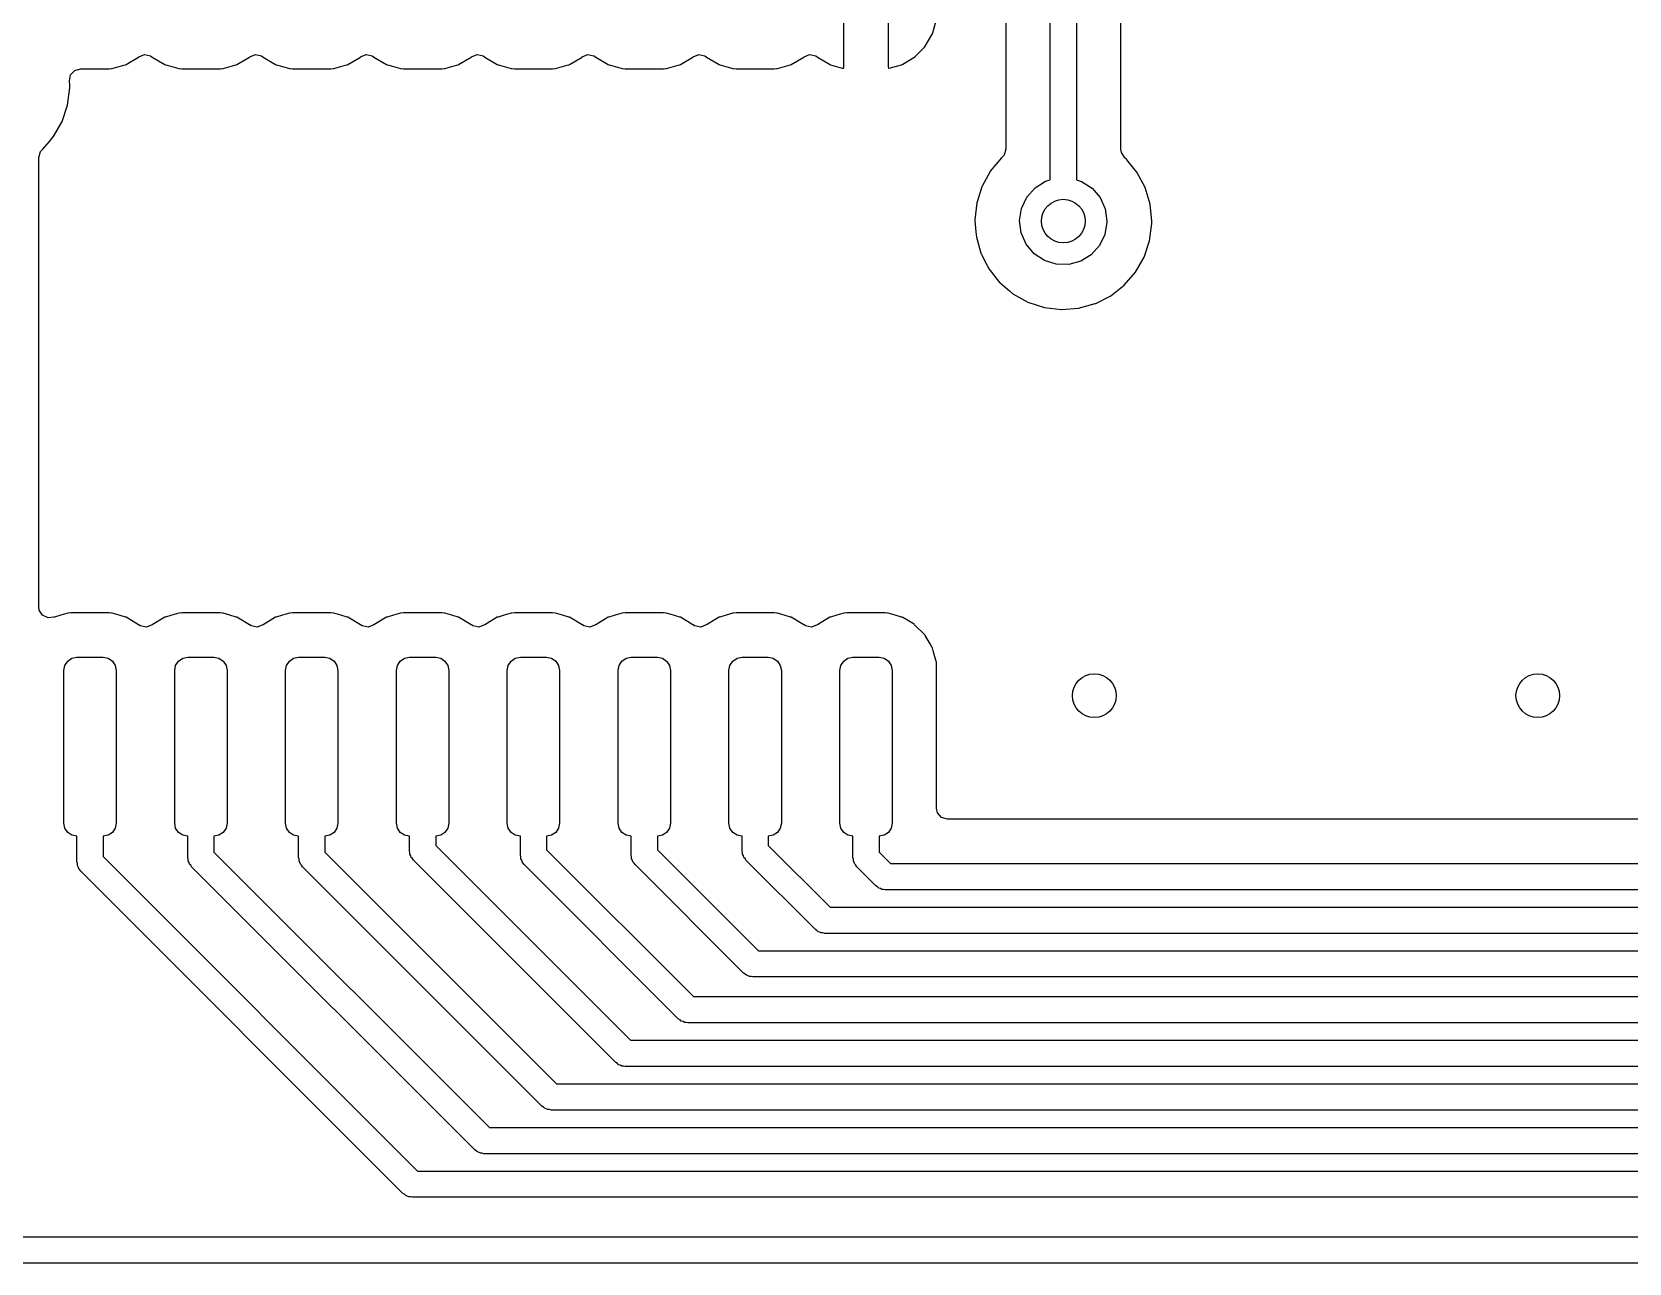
# Model space of a CAD drawing. Extents: x 14 to 417, y -165 to -100.
# Drawn here: x 166.9 to 185.2, y -162.71 to -148.61 of the extents above; entities that cross this region are included whole.
import ezdxf

# ---------------------------------------------------------------- set-up
doc = ezdxf.new("R2010")
doc.units = 0
doc.layers.add('BLACK', color=7, linetype='CONTINUOUS')

msp = doc.modelspace()

# ---------------------------------------------------------------- linework, layer by layer
at = {"layer": 'BLACK', "linetype": 'CONTINUOUS'}
for p, q in [((178.056, -145.266), (178.056, -149.949)), ((178.564, -150.303), (178.564, -145.229)), ((178.864, -145.291), (178.864, -150.303)), ((179.373, -149.951), (179.373, -148.13)), ((176.2, -149.014), (176.2, -148.478)), ((176.708, -148.478), (176.708, -149.008)), ((177.215, -148.627), (177.257, -148.481)), ((177.132, -148.771), (177.208, -148.641)), ((177.208, -148.641), (177.215, -148.627)), ((167.977, -148.98), (168.121, -148.895)), ((168.121, -148.895), (168.123, -148.893)), ((168.123, -148.893), (168.188, -148.867)), ((168.188, -148.867), (168.257, -148.881)), ((168.257, -148.881), (168.273, -148.892)), ((168.273, -148.892), (168.277, -148.895)), ((168.277, -148.895), (168.42, -148.98)), ((169.247, -148.98), (169.391, -148.895)), ((169.391, -148.895), (169.393, -148.893)), ((169.393, -148.893), (169.458, -148.867)), ((169.458, -148.867), (169.527, -148.881)), ((169.527, -148.881), (169.543, -148.892)), ((169.543, -148.892), (169.547, -148.895)), ((169.547, -148.895), (169.69, -148.98)), ((170.517, -148.98), (170.661, -148.895)), ((170.661, -148.895), (170.663, -148.893)), ((170.663, -148.893), (170.728, -148.867)), ((170.728, -148.867), (170.797, -148.881)), ((170.797, -148.881), (170.813, -148.892)), ((170.813, -148.892), (170.817, -148.895)), ((170.817, -148.895), (170.96, -148.98)), ((171.787, -148.98), (171.931, -148.895)), ((171.931, -148.895), (171.933, -148.893)), ((171.933, -148.893), (171.998, -148.867)), ((171.998, -148.867), (172.067, -148.881)), ((172.067, -148.881), (172.083, -148.892)), ((172.083, -148.892), (172.087, -148.895)), ((172.087, -148.895), (172.23, -148.98)), ((173.057, -148.98), (173.201, -148.895)), ((173.201, -148.895), (173.203, -148.893)), ((173.203, -148.893), (173.268, -148.867)), ((173.268, -148.867), (173.337, -148.881)), ((173.337, -148.881), (173.353, -148.892)), ((173.353, -148.892), (173.357, -148.895)), ((173.357, -148.895), (173.5, -148.98)), ((174.327, -148.98), (174.471, -148.895)), ((174.471, -148.895), (174.473, -148.893)), ((174.473, -148.893), (174.538, -148.867)), ((174.538, -148.867), (174.607, -148.881)), ((174.607, -148.881), (174.623, -148.892)), ((174.623, -148.892), (174.627, -148.895)), ((174.627, -148.895), (174.77, -148.98)), ((175.597, -148.98), (175.741, -148.895)), ((175.741, -148.895), (175.744, -148.893)), ((175.744, -148.893), (175.808, -148.867)), ((175.808, -148.867), (175.878, -148.881)), ((175.878, -148.881), (175.896, -148.893)), ((175.896, -148.893), (175.904, -148.899)), ((175.904, -148.899), (176.034, -148.976)), ((176.874, -148.976), (177.003, -148.899)), ((177.003, -148.899), (177.016, -148.889)), ((177.016, -148.889), (177.122, -148.783)), ((177.122, -148.783), (177.132, -148.771)), ((167.327, -149.168), (167.341, -149.098)), ((167.341, -149.098), (167.39, -149.047)), ((167.39, -149.047), (167.453, -149.029)), ((167.453, -149.029), (167.78, -149.029)), ((167.78, -149.029), (167.783, -149.029)), ((167.783, -149.029), (167.811, -149.027)), ((167.783, -149.029), (167.783, -149.029)), ((167.811, -149.027), (167.811, -149.027)), ((167.811, -149.027), (167.818, -149.027)), ((167.818, -149.027), (167.952, -148.988)), ((167.952, -148.988), (167.97, -148.982)), ((167.97, -148.982), (167.977, -148.98)), ((167.97, -148.982), (167.97, -148.982)), ((168.42, -148.98), (168.428, -148.982)), ((168.428, -148.982), (168.428, -148.982)), ((168.428, -148.982), (168.446, -148.988)), ((168.446, -148.988), (168.58, -149.027)), ((168.58, -149.027), (168.586, -149.027)), ((168.586, -149.027), (168.586, -149.027)), ((168.586, -149.027), (168.615, -149.029)), ((168.615, -149.029), (168.615, -149.029)), ((168.615, -149.029), (168.617, -149.029)), ((168.617, -149.029), (169.05, -149.029)), ((169.05, -149.029), (169.053, -149.029)), ((169.053, -149.029), (169.081, -149.027)), ((169.053, -149.029), (169.053, -149.029)), ((169.081, -149.027), (169.081, -149.027)), ((169.081, -149.027), (169.088, -149.027)), ((169.088, -149.027), (169.222, -148.988)), ((169.222, -148.988), (169.24, -148.982)), ((169.24, -148.982), (169.247, -148.98)), ((169.24, -148.982), (169.24, -148.982)), ((169.69, -148.98), (169.698, -148.982)), ((169.698, -148.982), (169.698, -148.982)), ((169.698, -148.982), (169.716, -148.988)), ((169.716, -148.988), (169.85, -149.027)), ((169.85, -149.027), (169.856, -149.027)), ((169.856, -149.027), (169.856, -149.027)), ((169.856, -149.027), (169.885, -149.029)), ((169.885, -149.029), (169.885, -149.029)), ((169.885, -149.029), (169.887, -149.029)), ((169.887, -149.029), (170.32, -149.029)), ((170.32, -149.029), (170.323, -149.029)), ((170.323, -149.029), (170.351, -149.027)), ((170.323, -149.029), (170.323, -149.029)), ((170.351, -149.027), (170.351, -149.027)), ((170.351, -149.027), (170.358, -149.027)), ((170.358, -149.027), (170.492, -148.988)), ((170.492, -148.988), (170.51, -148.982)), ((170.51, -148.982), (170.517, -148.98)), ((170.51, -148.982), (170.51, -148.982)), ((170.96, -148.98), (170.968, -148.982)), ((170.968, -148.982), (170.968, -148.982)), ((170.968, -148.982), (170.986, -148.988)), ((170.986, -148.988), (171.12, -149.027)), ((171.12, -149.027), (171.126, -149.027)), ((171.126, -149.027), (171.126, -149.027)), ((171.126, -149.027), (171.155, -149.029)), ((171.155, -149.029), (171.155, -149.029)), ((171.155, -149.029), (171.157, -149.029)), ((171.157, -149.029), (171.59, -149.029)), ((171.59, -149.029), (171.593, -149.029)), ((171.593, -149.029), (171.621, -149.027)), ((171.593, -149.029), (171.593, -149.029)), ((171.621, -149.027), (171.621, -149.027)), ((171.621, -149.027), (171.628, -149.027)), ((171.628, -149.027), (171.762, -148.988)), ((171.762, -148.988), (171.78, -148.982)), ((171.78, -148.982), (171.787, -148.98)), ((171.78, -148.982), (171.78, -148.982)), ((172.23, -148.98), (172.238, -148.982)), ((172.238, -148.982), (172.238, -148.982)), ((172.238, -148.982), (172.256, -148.988)), ((172.256, -148.988), (172.39, -149.027)), ((172.39, -149.027), (172.396, -149.027)), ((172.396, -149.027), (172.396, -149.027)), ((172.396, -149.027), (172.425, -149.029)), ((172.425, -149.029), (172.425, -149.029)), ((172.425, -149.029), (172.427, -149.029)), ((172.427, -149.029), (172.86, -149.029)), ((172.86, -149.029), (172.863, -149.029)), ((172.863, -149.029), (172.891, -149.027)), ((172.863, -149.029), (172.863, -149.029)), ((172.891, -149.027), (172.891, -149.027)), ((172.891, -149.027), (172.898, -149.027)), ((172.898, -149.027), (173.032, -148.988)), ((173.032, -148.988), (173.05, -148.982)), ((173.05, -148.982), (173.057, -148.98)), ((173.05, -148.982), (173.05, -148.982)), ((173.5, -148.98), (173.508, -148.982)), ((173.508, -148.982), (173.508, -148.982)), ((173.508, -148.982), (173.526, -148.988)), ((173.526, -148.988), (173.66, -149.027)), ((173.66, -149.027), (173.666, -149.027)), ((173.666, -149.027), (173.666, -149.027)), ((173.666, -149.027), (173.695, -149.029)), ((173.695, -149.029), (173.695, -149.029)), ((173.695, -149.029), (173.697, -149.029)), ((173.697, -149.029), (174.13, -149.029)), ((174.13, -149.029), (174.133, -149.029)), ((174.133, -149.029), (174.161, -149.027)), ((174.133, -149.029), (174.133, -149.029)), ((174.161, -149.027), (174.161, -149.027)), ((174.161, -149.027), (174.168, -149.027)), ((174.168, -149.027), (174.302, -148.988)), ((174.302, -148.988), (174.32, -148.982)), ((174.32, -148.982), (174.327, -148.98)), ((174.32, -148.982), (174.32, -148.982)), ((174.77, -148.98), (174.778, -148.982)), ((174.778, -148.982), (174.778, -148.982)), ((174.778, -148.982), (174.796, -148.988)), ((174.796, -148.988), (174.93, -149.027)), ((174.93, -149.027), (174.936, -149.027)), ((174.936, -149.027), (174.936, -149.027)), ((174.936, -149.027), (174.965, -149.029)), ((174.965, -149.029), (174.965, -149.029)), ((174.965, -149.029), (174.967, -149.029)), ((174.967, -149.029), (175.4, -149.029)), ((175.4, -149.029), (175.403, -149.029)), ((175.403, -149.029), (175.431, -149.027)), ((175.403, -149.029), (175.403, -149.029)), ((175.431, -149.027), (175.431, -149.027)), ((175.431, -149.027), (175.438, -149.027)), ((175.438, -149.027), (175.572, -148.988)), ((175.572, -148.988), (175.59, -148.982)), ((175.59, -148.982), (175.597, -148.98)), ((175.59, -148.982), (175.59, -148.982)), ((176.034, -148.976), (176.048, -148.982)), ((176.048, -148.982), (176.182, -149.021)), ((176.182, -149.021), (176.197, -149.021)), ((176.197, -149.021), (176.2, -149.014)), ((176.708, -149.008), (176.712, -149.021)), ((176.712, -149.021), (176.72, -149.023)), ((176.72, -149.023), (176.86, -148.982)), ((176.86, -148.982), (176.874, -148.976)), ((167.307, -149.445), (167.332, -149.249)), ((167.333, -149.22), (167.327, -149.168)), ((167.332, -149.227), (167.333, -149.224)), ((167.332, -149.249), (167.332, -149.227)), ((167.333, -149.224), (167.333, -149.22)), ((167.333, -149.224), (167.333, -149.224)), ((167.245, -149.633), (167.307, -149.445)), ((167.147, -149.805), (167.245, -149.633)), ((167.098, -149.862), (167.143, -149.809)), ((167.143, -149.809), (167.147, -149.805)), ((167.143, -149.809), (167.143, -149.809)), ((166.978, -150.046), (166.998, -149.978)), ((166.998, -149.978), (167.015, -149.956)), ((167.015, -149.956), (167.018, -149.954)), ((167.018, -149.954), (167.098, -149.862)), ((178.036, -150.017), (178.014, -150.042)), ((178.056, -149.949), (178.036, -150.017)), ((179.379, -149.989), (179.373, -149.951)), ((179.419, -150.048), (179.379, -149.989)), ((166.978, -155.196), (166.978, -150.046)), ((177.875, -150.207), (177.808, -150.331)), ((177.878, -150.202), (177.875, -150.207)), ((177.875, -150.207), (177.875, -150.207)), ((178.005, -150.05), (177.878, -150.202)), ((178.01, -150.047), (178.005, -150.05)), ((178.015, -150.042), (178.01, -150.047)), ((178.014, -150.042), (178.015, -150.042)), ((179.423, -150.052), (179.419, -150.048)), ((179.433, -150.06), (179.423, -150.052)), ((179.437, -150.065), (179.433, -150.06)), ((179.459, -150.092), (179.437, -150.065)), ((179.437, -150.065), (179.437, -150.065)), ((179.558, -150.214), (179.459, -150.092)), ((179.651, -150.388), (179.558, -150.214)), ((177.781, -150.381), (177.73, -150.542)), ((177.783, -150.375), (177.781, -150.381)), ((177.781, -150.381), (177.781, -150.381)), ((177.808, -150.331), (177.783, -150.375)), ((178.296, -150.5), (178.39, -150.394)), ((178.39, -150.394), (178.51, -150.318)), ((178.51, -150.318), (178.564, -150.303)), ((178.864, -150.303), (178.924, -150.321)), ((178.924, -150.321), (179.043, -150.398)), ((179.043, -150.398), (179.136, -150.505)), ((179.708, -150.578), (179.651, -150.388)), ((177.723, -150.564), (177.701, -150.76)), ((177.73, -150.542), (177.723, -150.564)), ((178.236, -150.628), (178.296, -150.5)), ((179.136, -150.505), (179.194, -150.634)), ((179.728, -150.774), (179.708, -150.578)), ((177.701, -150.76), (177.702, -150.771)), ((178.214, -150.768), (178.236, -150.628)), ((179.194, -150.634), (179.214, -150.774)), ((177.702, -150.771), (177.713, -150.897)), ((177.713, -150.897), (177.718, -150.957)), ((178.233, -150.909), (178.214, -150.768)), ((178.29, -151.039), (178.233, -150.909)), ((179.191, -150.926), (179.129, -151.054)), ((179.214, -150.787), (179.191, -150.926)), ((179.214, -150.774), (179.214, -150.787)), ((179.703, -150.999), (179.727, -150.803)), ((179.727, -150.803), (179.728, -150.774)), ((177.718, -150.957), (177.726, -150.985)), ((177.726, -150.985), (177.77, -151.14)), ((178.381, -151.147), (178.29, -151.039)), ((179.129, -151.054), (179.034, -151.159)), ((179.64, -151.187), (179.703, -150.999)), ((177.77, -151.14), (177.772, -151.147)), ((177.772, -151.147), (177.775, -151.153)), ((177.775, -151.153), (177.816, -151.233)), ((177.816, -151.233), (177.863, -151.323)), ((178.499, -151.226), (178.381, -151.147)), ((178.634, -151.268), (178.499, -151.226)), ((178.776, -151.271), (178.634, -151.268)), ((178.913, -151.233), (178.776, -151.271)), ((179.034, -151.159), (178.913, -151.233)), ((179.542, -151.359), (179.64, -151.187)), ((177.863, -151.323), (177.985, -151.478)), ((177.985, -151.478), (177.99, -151.482)), ((177.99, -151.482), (177.99, -151.482)), ((177.99, -151.482), (178.098, -151.574)), ((179.413, -151.508), (179.542, -151.359)), ((178.098, -151.574), (178.136, -151.607)), ((178.136, -151.607), (178.309, -151.703)), ((179.086, -151.716), (179.252, -151.633)), ((179.252, -151.633), (179.257, -151.63)), ((179.252, -151.633), (179.252, -151.633)), ((179.257, -151.63), (179.413, -151.508)), ((178.309, -151.703), (178.497, -151.764)), ((178.497, -151.764), (178.693, -151.788)), ((178.693, -151.788), (178.699, -151.787)), ((178.699, -151.787), (178.884, -151.773)), ((178.699, -151.787), (178.699, -151.787)), ((178.884, -151.773), (178.89, -151.772)), ((178.884, -151.773), (178.884, -151.773)), ((178.89, -151.772), (179.081, -151.719)), ((179.081, -151.719), (179.086, -151.716)), ((179.086, -151.716), (179.086, -151.716)), ((166.982, -155.229), (166.978, -155.196)), ((167.019, -155.289), (166.982, -155.229)), ((167.083, -155.32), (167.019, -155.289)), ((167.15, -155.312), (167.083, -155.32)), ((167.158, -155.31), (167.15, -155.312)), ((167.15, -155.312), (167.15, -155.312)), ((167.23, -155.289), (167.158, -155.31)), ((167.158, -155.31), (167.158, -155.31)), ((167.31, -155.265), (167.23, -155.289)), ((167.316, -155.265), (167.31, -155.265)), ((167.345, -155.263), (167.316, -155.265)), ((167.316, -155.265), (167.316, -155.265)), ((167.347, -155.262), (167.345, -155.263)), ((167.345, -155.263), (167.345, -155.263)), ((167.78, -155.262), (167.347, -155.262)), ((167.783, -155.263), (167.78, -155.262)), ((167.811, -155.265), (167.783, -155.263)), ((167.783, -155.263), (167.783, -155.263)), ((167.818, -155.265), (167.811, -155.265)), ((167.811, -155.265), (167.811, -155.265)), ((167.897, -155.289), (167.818, -155.265)), ((167.97, -155.31), (167.897, -155.289)), ((167.977, -155.312), (167.97, -155.31)), ((167.97, -155.31), (167.97, -155.31)), ((168.121, -155.397), (167.977, -155.312)), ((168.42, -155.312), (168.277, -155.397)), ((168.428, -155.31), (168.42, -155.312)), ((168.5, -155.289), (168.428, -155.31)), ((168.428, -155.31), (168.428, -155.31)), ((168.58, -155.265), (168.5, -155.289)), ((168.586, -155.265), (168.58, -155.265)), ((168.615, -155.263), (168.586, -155.265)), ((168.586, -155.265), (168.586, -155.265)), ((168.617, -155.262), (168.615, -155.263)), ((168.615, -155.263), (168.615, -155.263)), ((169.05, -155.262), (168.617, -155.262)), ((169.053, -155.263), (169.05, -155.262)), ((169.081, -155.265), (169.053, -155.263)), ((169.053, -155.263), (169.053, -155.263)), ((169.088, -155.265), (169.081, -155.265)), ((169.081, -155.265), (169.081, -155.265)), ((169.167, -155.289), (169.088, -155.265)), ((169.24, -155.31), (169.167, -155.289)), ((169.247, -155.312), (169.24, -155.31)), ((169.24, -155.31), (169.24, -155.31)), ((169.391, -155.397), (169.247, -155.312)), ((169.69, -155.312), (169.547, -155.397)), ((169.698, -155.31), (169.69, -155.312)), ((169.77, -155.289), (169.698, -155.31)), ((169.698, -155.31), (169.698, -155.31)), ((169.85, -155.265), (169.77, -155.289)), ((169.856, -155.265), (169.85, -155.265)), ((169.885, -155.263), (169.856, -155.265)), ((169.856, -155.265), (169.856, -155.265)), ((169.887, -155.262), (169.885, -155.263)), ((169.885, -155.263), (169.885, -155.263)), ((170.32, -155.262), (169.887, -155.262)), ((170.323, -155.263), (170.32, -155.262)), ((170.351, -155.265), (170.323, -155.263)), ((170.323, -155.263), (170.323, -155.263)), ((170.358, -155.265), (170.351, -155.265)), ((170.351, -155.265), (170.351, -155.265)), ((170.437, -155.289), (170.358, -155.265)), ((170.51, -155.31), (170.437, -155.289)), ((170.517, -155.312), (170.51, -155.31)), ((170.51, -155.31), (170.51, -155.31)), ((170.661, -155.397), (170.517, -155.312)), ((170.96, -155.312), (170.817, -155.397)), ((170.968, -155.31), (170.96, -155.312)), ((171.04, -155.289), (170.968, -155.31)), ((170.968, -155.31), (170.968, -155.31)), ((171.12, -155.265), (171.04, -155.289)), ((171.126, -155.265), (171.12, -155.265)), ((171.155, -155.263), (171.126, -155.265)), ((171.126, -155.265), (171.126, -155.265)), ((171.157, -155.262), (171.155, -155.263)), ((171.155, -155.263), (171.155, -155.263)), ((171.59, -155.262), (171.157, -155.262)), ((171.593, -155.263), (171.59, -155.262)), ((171.621, -155.265), (171.593, -155.263)), ((171.593, -155.263), (171.593, -155.263)), ((171.628, -155.265), (171.621, -155.265)), ((171.621, -155.265), (171.621, -155.265)), ((171.707, -155.289), (171.628, -155.265)), ((171.78, -155.31), (171.707, -155.289)), ((171.787, -155.312), (171.78, -155.31)), ((171.78, -155.31), (171.78, -155.31)), ((171.931, -155.397), (171.787, -155.312)), ((172.23, -155.312), (172.087, -155.397)), ((172.238, -155.31), (172.23, -155.312)), ((172.31, -155.289), (172.238, -155.31)), ((172.238, -155.31), (172.238, -155.31)), ((172.39, -155.265), (172.31, -155.289)), ((172.396, -155.265), (172.39, -155.265)), ((172.425, -155.263), (172.396, -155.265)), ((172.396, -155.265), (172.396, -155.265)), ((172.427, -155.262), (172.425, -155.263)), ((172.425, -155.263), (172.425, -155.263)), ((172.86, -155.262), (172.427, -155.262)), ((172.863, -155.263), (172.86, -155.262)), ((172.891, -155.265), (172.863, -155.263)), ((172.863, -155.263), (172.863, -155.263)), ((172.898, -155.265), (172.891, -155.265)), ((172.891, -155.265), (172.891, -155.265)), ((172.977, -155.289), (172.898, -155.265)), ((173.05, -155.31), (172.977, -155.289)), ((173.057, -155.312), (173.05, -155.31)), ((173.05, -155.31), (173.05, -155.31)), ((173.201, -155.397), (173.057, -155.312)), ((173.5, -155.312), (173.357, -155.397)), ((173.508, -155.31), (173.5, -155.312)), ((173.58, -155.289), (173.508, -155.31)), ((173.508, -155.31), (173.508, -155.31)), ((173.66, -155.265), (173.58, -155.289)), ((173.666, -155.265), (173.66, -155.265)), ((173.695, -155.263), (173.666, -155.265)), ((173.666, -155.265), (173.666, -155.265)), ((173.697, -155.262), (173.695, -155.263)), ((173.695, -155.263), (173.695, -155.263)), ((174.13, -155.262), (173.697, -155.262)), ((174.133, -155.263), (174.13, -155.262)), ((174.161, -155.265), (174.133, -155.263)), ((174.133, -155.263), (174.133, -155.263)), ((174.168, -155.265), (174.161, -155.265)), ((174.161, -155.265), (174.161, -155.265)), ((174.247, -155.289), (174.168, -155.265)), ((174.32, -155.31), (174.247, -155.289)), ((174.327, -155.312), (174.32, -155.31)), ((174.32, -155.31), (174.32, -155.31)), ((174.471, -155.397), (174.327, -155.312)), ((174.77, -155.312), (174.627, -155.397)), ((174.778, -155.31), (174.77, -155.312)), ((174.85, -155.289), (174.778, -155.31)), ((174.778, -155.31), (174.778, -155.31)), ((174.93, -155.265), (174.85, -155.289)), ((174.936, -155.265), (174.93, -155.265)), ((174.965, -155.263), (174.936, -155.265)), ((174.936, -155.265), (174.936, -155.265)), ((174.967, -155.262), (174.965, -155.263)), ((174.965, -155.263), (174.965, -155.263)), ((175.4, -155.262), (174.967, -155.262)), ((175.403, -155.263), (175.4, -155.262)), ((175.431, -155.265), (175.403, -155.263)), ((175.403, -155.263), (175.403, -155.263)), ((175.438, -155.265), (175.431, -155.265)), ((175.431, -155.265), (175.431, -155.265)), ((175.517, -155.289), (175.438, -155.265)), ((175.59, -155.31), (175.517, -155.289)), ((175.597, -155.312), (175.59, -155.31)), ((175.59, -155.31), (175.59, -155.31)), ((175.741, -155.397), (175.597, -155.312)), ((176.04, -155.312), (175.897, -155.397)), ((176.048, -155.31), (176.04, -155.312)), ((176.12, -155.289), (176.048, -155.31)), ((176.048, -155.31), (176.048, -155.31)), ((176.2, -155.265), (176.12, -155.289)), ((176.206, -155.265), (176.2, -155.265)), ((176.235, -155.263), (176.206, -155.265)), ((176.206, -155.265), (176.206, -155.265)), ((176.237, -155.262), (176.235, -155.263)), ((176.235, -155.263), (176.235, -155.263)), ((176.67, -155.262), (176.237, -155.262)), ((176.673, -155.263), (176.67, -155.262)), ((176.701, -155.265), (176.673, -155.263)), ((176.673, -155.263), (176.673, -155.263)), ((176.708, -155.265), (176.701, -155.265)), ((176.701, -155.265), (176.701, -155.265)), ((176.787, -155.289), (176.708, -155.265)), ((176.86, -155.31), (176.787, -155.289)), ((176.867, -155.312), (176.86, -155.31)), ((176.86, -155.31), (176.86, -155.31)), ((176.874, -155.316), (176.867, -155.312)), ((177.004, -155.393), (176.874, -155.316)), ((176.874, -155.316), (176.874, -155.316)), ((168.124, -155.4), (168.121, -155.397)), ((168.14, -155.411), (168.124, -155.4)), ((168.21, -155.425), (168.14, -155.411)), ((168.274, -155.399), (168.21, -155.425)), ((168.277, -155.397), (168.274, -155.399)), ((169.394, -155.4), (169.391, -155.397)), ((169.41, -155.411), (169.394, -155.4)), ((169.48, -155.425), (169.41, -155.411)), ((169.544, -155.399), (169.48, -155.425)), ((169.547, -155.397), (169.544, -155.399)), ((170.664, -155.4), (170.661, -155.397)), ((170.68, -155.411), (170.664, -155.4)), ((170.75, -155.425), (170.68, -155.411)), ((170.814, -155.399), (170.75, -155.425)), ((170.817, -155.397), (170.814, -155.399)), ((171.934, -155.4), (171.931, -155.397)), ((171.95, -155.411), (171.934, -155.4)), ((172.02, -155.425), (171.95, -155.411)), ((172.084, -155.399), (172.02, -155.425)), ((172.087, -155.397), (172.084, -155.399)), ((173.204, -155.4), (173.201, -155.397)), ((173.22, -155.411), (173.204, -155.4)), ((173.29, -155.425), (173.22, -155.411)), ((173.354, -155.399), (173.29, -155.425)), ((173.357, -155.397), (173.354, -155.399)), ((174.474, -155.4), (174.471, -155.397)), ((174.49, -155.411), (174.474, -155.4)), ((174.56, -155.425), (174.49, -155.411)), ((174.624, -155.399), (174.56, -155.425)), ((174.627, -155.397), (174.624, -155.399)), ((175.744, -155.4), (175.741, -155.397)), ((175.76, -155.411), (175.744, -155.4)), ((175.83, -155.425), (175.76, -155.411)), ((175.894, -155.399), (175.83, -155.425)), ((175.897, -155.397), (175.894, -155.399)), ((177.011, -155.397), (177.004, -155.393)), ((177.004, -155.393), (177.004, -155.393)), ((177.128, -155.514), (177.011, -155.397)), ((177.132, -155.521), (177.128, -155.514)), ((177.189, -155.617), (177.132, -155.521)), ((177.132, -155.521), (177.132, -155.521)), ((177.213, -155.657), (177.189, -155.617)), ((177.215, -155.665), (177.213, -155.657)), ((177.224, -155.695), (177.215, -155.665)), ((177.215, -155.665), (177.215, -155.665)), ((177.259, -155.817), (177.224, -155.695)), ((167.264, -155.921), (167.275, -155.864)), ((167.275, -155.864), (167.308, -155.815)), ((167.308, -155.815), (167.356, -155.782)), ((167.356, -155.782), (167.414, -155.771)), ((167.414, -155.771), (167.714, -155.771)), ((167.714, -155.771), (167.771, -155.782)), ((167.771, -155.782), (167.82, -155.815)), ((167.82, -155.815), (167.852, -155.864)), ((167.852, -155.864), (167.864, -155.921)), ((168.534, -155.921), (168.545, -155.864)), ((168.545, -155.864), (168.578, -155.815)), ((168.578, -155.815), (168.626, -155.782)), ((168.626, -155.782), (168.684, -155.771)), ((168.684, -155.771), (168.984, -155.771)), ((168.984, -155.771), (169.041, -155.782)), ((169.041, -155.782), (169.09, -155.815)), ((169.09, -155.815), (169.122, -155.864)), ((169.122, -155.864), (169.134, -155.921)), ((169.804, -155.921), (169.815, -155.864)), ((169.815, -155.864), (169.848, -155.815)), ((169.848, -155.815), (169.896, -155.782)), ((169.896, -155.782), (169.954, -155.771)), ((169.954, -155.771), (170.254, -155.771)), ((170.254, -155.771), (170.311, -155.782)), ((170.311, -155.782), (170.36, -155.815)), ((170.36, -155.815), (170.392, -155.864)), ((170.392, -155.864), (170.404, -155.921)), ((171.074, -155.921), (171.085, -155.864)), ((171.085, -155.864), (171.118, -155.815)), ((171.118, -155.815), (171.166, -155.782)), ((171.166, -155.782), (171.224, -155.771)), ((171.224, -155.771), (171.524, -155.771)), ((171.524, -155.771), (171.581, -155.782)), ((171.581, -155.782), (171.63, -155.815)), ((171.63, -155.815), (171.662, -155.864)), ((171.662, -155.864), (171.674, -155.921)), ((172.344, -155.921), (172.355, -155.864)), ((172.355, -155.864), (172.388, -155.815)), ((172.388, -155.815), (172.436, -155.782)), ((172.436, -155.782), (172.494, -155.771)), ((172.494, -155.771), (172.794, -155.771)), ((172.794, -155.771), (172.851, -155.782)), ((172.851, -155.782), (172.9, -155.815)), ((172.9, -155.815), (172.932, -155.864)), ((172.932, -155.864), (172.944, -155.921)), ((173.614, -155.921), (173.625, -155.864)), ((173.625, -155.864), (173.658, -155.815)), ((173.658, -155.815), (173.706, -155.782)), ((173.706, -155.782), (173.764, -155.771)), ((173.764, -155.771), (174.064, -155.771)), ((174.064, -155.771), (174.121, -155.782)), ((174.121, -155.782), (174.17, -155.815)), ((174.17, -155.815), (174.202, -155.864)), ((174.202, -155.864), (174.214, -155.921)), ((174.884, -155.921), (174.895, -155.864)), ((174.895, -155.864), (174.928, -155.815)), ((174.928, -155.815), (174.976, -155.782)), ((174.976, -155.782), (175.034, -155.771)), ((175.034, -155.771), (175.334, -155.771)), ((175.334, -155.771), (175.391, -155.782)), ((175.391, -155.782), (175.44, -155.815)), ((175.44, -155.815), (175.472, -155.864)), ((175.472, -155.864), (175.484, -155.921)), ((176.154, -155.921), (176.165, -155.864)), ((176.165, -155.864), (176.198, -155.815)), ((176.198, -155.815), (176.246, -155.782)), ((176.246, -155.782), (176.304, -155.771)), ((176.304, -155.771), (176.604, -155.771)), ((176.604, -155.771), (176.661, -155.782)), ((176.661, -155.782), (176.71, -155.815)), ((176.71, -155.815), (176.742, -155.864)), ((176.742, -155.864), (176.754, -155.921)), ((177.26, -155.824), (177.259, -155.817)), ((177.261, -155.841), (177.26, -155.824)), ((177.26, -155.824), (177.26, -155.824)), ((177.262, -155.854), (177.261, -155.841)), ((177.262, -157.5), (177.262, -155.854)), ((167.264, -157.671), (167.264, -155.921)), ((167.864, -155.921), (167.864, -157.671)), ((168.534, -157.671), (168.534, -155.921)), ((169.134, -155.921), (169.134, -157.671)), ((169.804, -157.671), (169.804, -155.921)), ((170.404, -155.921), (170.404, -157.671)), ((171.074, -157.671), (171.074, -155.921)), ((171.674, -155.921), (171.674, -157.671)), ((172.344, -157.671), (172.344, -155.921)), ((172.944, -155.921), (172.944, -157.671)), ((173.614, -157.671), (173.614, -155.921)), ((174.214, -155.921), (174.214, -157.671)), ((174.884, -157.671), (174.884, -155.921)), ((175.484, -155.921), (175.484, -157.671)), ((176.154, -157.671), (176.154, -155.921)), ((176.754, -155.921), (176.754, -157.671)), ((177.274, -157.552), (177.262, -157.5)), ((167.275, -157.728), (167.264, -157.671)), ((167.864, -157.671), (167.852, -157.728)), ((168.545, -157.728), (168.534, -157.671)), ((169.134, -157.671), (169.122, -157.728)), ((169.815, -157.728), (169.804, -157.671)), ((170.404, -157.671), (170.392, -157.728)), ((171.085, -157.728), (171.074, -157.671)), ((171.674, -157.671), (171.662, -157.728)), ((172.355, -157.728), (172.344, -157.671)), ((172.944, -157.671), (172.932, -157.728)), ((173.625, -157.728), (173.614, -157.671)), ((174.214, -157.671), (174.202, -157.728)), ((174.895, -157.728), (174.884, -157.671)), ((175.484, -157.671), (175.472, -157.728)), ((176.165, -157.728), (176.154, -157.671)), ((176.754, -157.671), (176.742, -157.728)), ((177.32, -157.606), (177.274, -157.552)), ((177.388, -157.626), (177.32, -157.606)), ((190.788, -157.626), (177.388, -157.626)), ((167.308, -157.777), (167.275, -157.728)), ((167.356, -157.81), (167.308, -157.777)), ((167.414, -157.821), (167.356, -157.81)), ((167.414, -158.115), (167.414, -157.821)), ((167.771, -157.81), (167.714, -157.821)), ((167.714, -157.821), (167.714, -158.053)), ((167.82, -157.777), (167.771, -157.81)), ((167.852, -157.728), (167.82, -157.777)), ((168.578, -157.777), (168.545, -157.728)), ((168.626, -157.81), (168.578, -157.777)), ((168.684, -157.821), (168.626, -157.81)), ((168.684, -158.064), (168.684, -157.821)), ((169.041, -157.81), (168.984, -157.821)), ((168.984, -157.821), (168.984, -158.002)), ((169.09, -157.777), (169.041, -157.81)), ((169.122, -157.728), (169.09, -157.777)), ((169.848, -157.777), (169.815, -157.728)), ((169.896, -157.81), (169.848, -157.777)), ((169.954, -157.821), (169.896, -157.81)), ((169.954, -158.064), (169.954, -157.821)), ((170.311, -157.81), (170.254, -157.821)), ((170.254, -157.821), (170.254, -158.002)), ((170.36, -157.777), (170.311, -157.81)), ((170.392, -157.728), (170.36, -157.777)), ((171.118, -157.777), (171.085, -157.728)), ((171.166, -157.81), (171.118, -157.777)), ((171.224, -157.821), (171.166, -157.81)), ((171.224, -157.988), (171.224, -157.821)), ((171.581, -157.81), (171.524, -157.821)), ((171.524, -157.821), (171.524, -157.926)), ((171.63, -157.777), (171.581, -157.81)), ((171.662, -157.728), (171.63, -157.777)), ((172.388, -157.777), (172.355, -157.728)), ((172.436, -157.81), (172.388, -157.777)), ((172.494, -157.821), (172.436, -157.81)), ((172.494, -158.039), (172.494, -157.821)), ((172.851, -157.81), (172.794, -157.821)), ((172.794, -157.821), (172.794, -157.977)), ((172.9, -157.777), (172.851, -157.81)), ((172.932, -157.728), (172.9, -157.777)), ((173.658, -157.777), (173.625, -157.728)), ((173.706, -157.81), (173.658, -157.777)), ((173.764, -157.821), (173.706, -157.81)), ((173.764, -158.039), (173.764, -157.821)), ((174.121, -157.81), (174.064, -157.821)), ((174.064, -157.821), (174.064, -157.977)), ((174.17, -157.777), (174.121, -157.81)), ((174.202, -157.728), (174.17, -157.777)), ((174.928, -157.777), (174.895, -157.728)), ((174.976, -157.81), (174.928, -157.777)), ((175.034, -157.821), (174.976, -157.81)), ((175.034, -157.988), (175.034, -157.821)), ((175.391, -157.81), (175.334, -157.821)), ((175.334, -157.821), (175.334, -157.926)), ((175.44, -157.777), (175.391, -157.81)), ((175.472, -157.728), (175.44, -157.777)), ((176.198, -157.777), (176.165, -157.728)), ((176.246, -157.81), (176.198, -157.777)), ((176.304, -157.821), (176.246, -157.81)), ((176.304, -158.064), (176.304, -157.821)), ((176.661, -157.81), (176.604, -157.821)), ((176.604, -157.821), (176.604, -158.002)), ((176.71, -157.777), (176.661, -157.81)), ((176.742, -157.728), (176.71, -157.777)), ((167.714, -158.053), (171.317, -161.656)), ((168.689, -158.083), (168.684, -158.064)), ((168.689, -158.103), (168.689, -158.083)), ((168.984, -158.002), (172.139, -161.157)), ((169.959, -158.083), (169.954, -158.064)), ((169.959, -158.103), (169.959, -158.083)), ((170.254, -158.002), (172.909, -160.657)), ((171.229, -158.007), (171.224, -157.988)), ((171.229, -158.027), (171.229, -158.007)), ((171.239, -158.044), (171.229, -158.027)), ((171.244, -158.063), (171.239, -158.044)), ((171.258, -158.077), (171.244, -158.063)), ((171.268, -158.094), (171.258, -158.077)), ((171.524, -157.926), (173.756, -160.158)), ((172.499, -158.058), (172.494, -158.039)), ((172.499, -158.078), (172.499, -158.058)), ((172.509, -158.095), (172.499, -158.078)), ((172.794, -157.977), (174.476, -159.658)), ((173.769, -158.058), (173.764, -158.039)), ((173.769, -158.078), (173.769, -158.058)), ((173.779, -158.095), (173.769, -158.078)), ((174.064, -157.977), (175.221, -159.133)), ((175.039, -158.007), (175.034, -157.988)), ((175.039, -158.027), (175.039, -158.007)), ((175.049, -158.044), (175.039, -158.027)), ((175.054, -158.063), (175.049, -158.044)), ((175.068, -158.077), (175.054, -158.063)), ((175.078, -158.094), (175.068, -158.077)), ((175.334, -157.926), (176.042, -158.634)), ((176.309, -158.083), (176.304, -158.064)), ((176.309, -158.103), (176.309, -158.083)), ((176.604, -158.002), (176.736, -158.134)), ((167.419, -158.134), (167.414, -158.115)), ((167.419, -158.154), (167.419, -158.134)), ((167.429, -158.171), (167.419, -158.154)), ((167.434, -158.19), (167.429, -158.171)), ((167.448, -158.204), (167.434, -158.19)), ((167.458, -158.221), (167.448, -158.204)), ((171.149, -161.913), (167.458, -158.221)), ((168.699, -158.12), (168.689, -158.103)), ((168.704, -158.139), (168.699, -158.12)), ((168.718, -158.153), (168.704, -158.139)), ((168.728, -158.17), (168.718, -158.153)), ((171.971, -161.413), (168.728, -158.17)), ((169.969, -158.12), (169.959, -158.103)), ((169.974, -158.139), (169.969, -158.12)), ((169.988, -158.153), (169.974, -158.139)), ((169.998, -158.17), (169.988, -158.153)), ((172.741, -160.914), (169.998, -158.17)), ((173.588, -160.414), (171.268, -158.094)), ((172.514, -158.114), (172.509, -158.095)), ((172.528, -158.128), (172.514, -158.114)), ((172.538, -158.145), (172.528, -158.128)), ((174.307, -159.915), (172.538, -158.145)), ((173.784, -158.114), (173.779, -158.095)), ((173.798, -158.128), (173.784, -158.114)), ((173.808, -158.145), (173.798, -158.128)), ((175.052, -159.389), (173.808, -158.145)), ((175.874, -158.89), (175.078, -158.094)), ((176.319, -158.12), (176.309, -158.103)), ((176.324, -158.139), (176.319, -158.12)), ((176.338, -158.153), (176.324, -158.139)), ((176.348, -158.17), (176.338, -158.153)), ((176.568, -158.39), (176.348, -158.17)), ((176.736, -158.134), (211.985, -158.134)), ((176.585, -158.4), (176.568, -158.39)), ((176.599, -158.414), (176.585, -158.4)), ((176.618, -158.419), (176.599, -158.414)), ((176.635, -158.429), (176.618, -158.419)), ((176.655, -158.429), (176.635, -158.429)), ((176.674, -158.434), (176.655, -158.429)), ((212.048, -158.434), (176.674, -158.434)), ((176.042, -158.634), (225.329, -158.634)), ((175.891, -158.9), (175.874, -158.89)), ((175.905, -158.914), (175.891, -158.9)), ((175.924, -158.919), (175.905, -158.914)), ((175.941, -158.929), (175.924, -158.919)), ((175.961, -158.929), (175.941, -158.929)), ((175.98, -158.934), (175.961, -158.929)), ((225.391, -158.934), (175.98, -158.934)), ((175.221, -159.133), (250.229, -159.133)), ((175.069, -159.399), (175.052, -159.389)), ((175.083, -159.413), (175.069, -159.399)), ((175.102, -159.418), (175.083, -159.413)), ((175.12, -159.428), (175.102, -159.418)), ((175.139, -159.428), (175.12, -159.428)), ((175.158, -159.433), (175.139, -159.428)), ((250.292, -159.433), (175.158, -159.433)), ((174.476, -159.658), (275.104, -159.658)), ((174.325, -159.924), (174.307, -159.915)), ((174.338, -159.938), (174.325, -159.924)), ((174.358, -159.944), (174.338, -159.938)), ((174.375, -159.953), (174.358, -159.944)), ((174.394, -159.953), (174.375, -159.953)), ((174.413, -159.958), (174.394, -159.953)), ((275.167, -159.958), (174.413, -159.958)), ((173.756, -160.158), (300.005, -160.158)), ((173.605, -160.424), (173.588, -160.414)), ((173.619, -160.438), (173.605, -160.424)), ((173.638, -160.443), (173.619, -160.438)), ((173.655, -160.453), (173.638, -160.443)), ((173.675, -160.453), (173.655, -160.453)), ((173.694, -160.458), (173.675, -160.453)), ((300.067, -160.458), (173.694, -160.458)), ((172.909, -160.657), (324.905, -160.657)), ((172.758, -160.923), (172.741, -160.914)), ((172.772, -160.937), (172.758, -160.923)), ((172.791, -160.943), (172.772, -160.937)), ((172.808, -160.952), (172.791, -160.943)), ((172.828, -160.952), (172.808, -160.952)), ((172.847, -160.957), (172.828, -160.952)), ((324.968, -160.957), (172.847, -160.957)), ((172.139, -161.157), (349.806, -161.157)), ((171.988, -161.423), (171.971, -161.413)), ((172.002, -161.437), (171.988, -161.423)), ((172.021, -161.442), (172.002, -161.437)), ((172.038, -161.452), (172.021, -161.442)), ((172.058, -161.452), (172.038, -161.452)), ((172.077, -161.457), (172.058, -161.452)), ((349.868, -161.457), (172.077, -161.457)), ((171.317, -161.656), (374.706, -161.656)), ((171.166, -161.922), (171.149, -161.913)), ((171.18, -161.936), (171.166, -161.922)), ((171.199, -161.942), (171.18, -161.936)), ((171.216, -161.951), (171.199, -161.942)), ((171.236, -161.951), (171.216, -161.951)), ((171.255, -161.956), (171.236, -161.951)), ((374.769, -161.956), (171.255, -161.956)), ((163.136, -162.41), (379.73, -162.41)), ((379.668, -162.71), (163.136, -162.71))]:
    msp.add_line(p, q, dxfattribs=at)
at = {"layer": 'BLACK'}
for centre in [(178.714, -150.774), (179.07, -156.21), (184.15, -156.21)]:
    msp.add_circle(centre, 0.25, dxfattribs=at)

doc.saveas('drawing.dxf')
